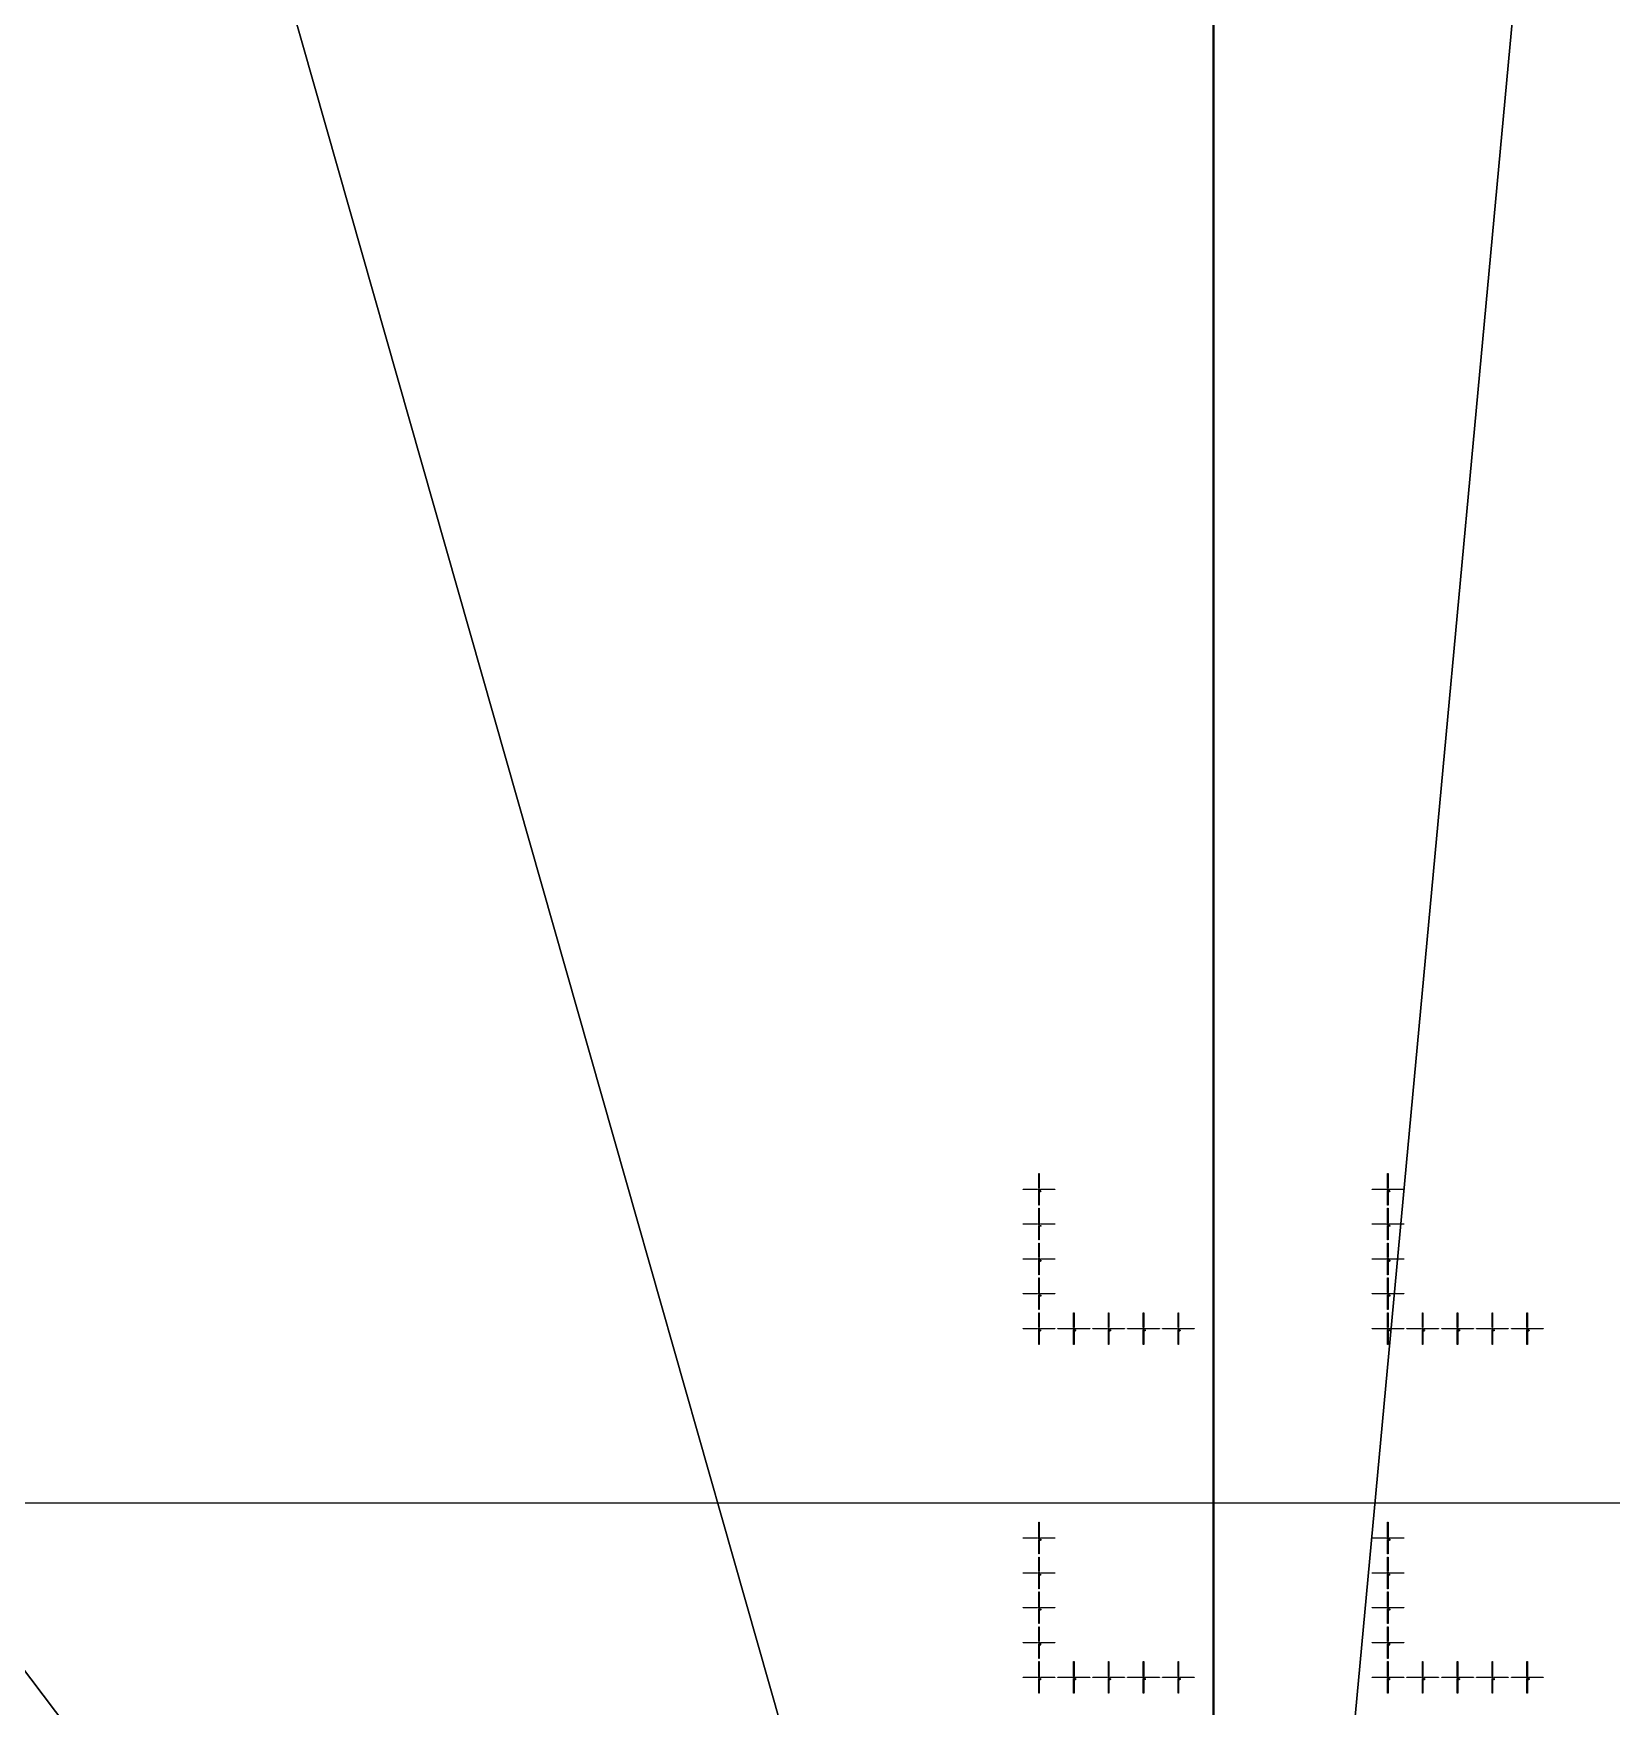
# Model space of a CAD drawing. Extents: x -25400 to 25400, y -24113 to 25400.
# Drawn here: x -6775 to 2286, y 8834 to 18440 of the extents above; entities that cross this region are included whole.
import ezdxf

# ---------------------------------------------------------------- set-up
doc = ezdxf.new("R2010")
doc.units = 0
for name, color, linetype in [('L0D0', 1, 'CONTINUOUS'), ('L1D0', 2, 'CONTINUOUS'), ('L3D0', 3, 'CONTINUOUS')]:
    doc.layers.add(name, color=color, linetype=linetype)

msp = doc.modelspace()

# ---------------------------------------------------------------- linework, layer by layer
at = {"layer": 'L0D0'}
for points in [[(0, 25400), (0, 0)], [(0, 0), (0, 25400)], [(2112.945, 22802.313), (0, 0), (-6266.882, 22025.807)], [(0, 0), (2112.945, 22802.313), (2156.161, 22798.267), (2199.368, 22794.139), (2242.568, 22789.93), (2285.759, 22785.638), (2328.943, 22781.265)], [(-6807.64, 21864.721), (-6766.186, 21877.585), (-6724.707, 21890.37), (-6683.205, 21903.077), (-6641.678, 21915.705), (-6600.127, 21928.254), (-6558.553, 21940.724), (-6516.956, 21953.116), (-6475.334, 21965.428), (-6433.69, 21977.662), (-6392.022, 21989.817), (-6350.332, 22001.893), (-6308.618, 22013.89), (-6266.882, 22025.807), (0, 0), (-13800.333, 18274.595)], [(-13800.333, 18274.595), (0, 0), (-19469.972, 12055.297)]]:
    msp.add_lwpolyline(points, dxfattribs=at)
at = {"layer": 'L1D0'}
for points in [[(-1002.75, 11812.5), (-1002.75, 11895.5), (-1000.25, 11895.5), (-1000.25, 11812.5)], [(1000.25, 11812.5), (1000.25, 11895.5), (1002.75, 11895.5), (1002.75, 11812.5)], [(-1092.5, 11803.25), (-1092.5, 11805.75), (-1009.5, 11805.75), (-1009.5, 11803.25)], [(-1001.7, 11799.5), (-1001.7, 11804.3), (-1006.5, 11804.3), (-1006.5, 11804.7), (-1001.7, 11804.7), (-1001.7, 11809.5), (-1001.3, 11809.5), (-1001.3, 11804.7), (-996.5, 11804.7), (-996.5, 11804.3), (-1001.3, 11804.3), (-1001.3, 11799.5)], [(-1002.75, 11713.5), (-1002.75, 11796.5), (-1000.25, 11796.5), (-1000.25, 11713.5)], [(-995.5, 11793.944), (-995.5, 11797.5), (-991.056, 11797.5), (-991.056, 11796.611), (-994.611, 11796.611), (-994.611, 11794.833), (-991.944, 11794.833), (-991.944, 11793.944)], [(-995.5, 11791.278), (-995.5, 11792.167), (-991.944, 11792.167), (-991.944, 11791.278)], [(-993.5, 11803.25), (-993.5, 11805.75), (-910.5, 11805.75), (-910.5, 11803.25)], [(-991.944, 11792.167), (-991.944, 11793.944), (-991.056, 11793.944), (-991.056, 11792.167)], [(910.5, 11803.25), (910.5, 11805.75), (993.5, 11805.75), (993.5, 11803.25)], [(1001.3, 11799.5), (1001.3, 11804.3), (996.5, 11804.3), (996.5, 11804.7), (1001.3, 11804.7), (1001.3, 11809.5), (1001.7, 11809.5), (1001.7, 11804.7), (1006.5, 11804.7), (1006.5, 11804.3), (1001.7, 11804.3), (1001.7, 11799.5)], [(1000.25, 11713.5), (1000.25, 11796.5), (1002.75, 11796.5), (1002.75, 11713.5)], [(1007.5, 11793.944), (1007.5, 11797.5), (1011.944, 11797.5), (1011.944, 11796.611), (1008.389, 11796.611), (1008.389, 11794.833), (1011.056, 11794.833), (1011.056, 11793.944)], [(1007.5, 11791.278), (1007.5, 11792.167), (1011.056, 11792.167), (1011.056, 11791.278)], [(1009.5, 11803.25), (1009.5, 11805.75), (1092.5, 11805.75), (1092.5, 11803.25)], [(1011.056, 11792.167), (1011.056, 11793.944), (1011.944, 11793.944), (1011.944, 11792.167)], [(-1002.75, 11612.5), (-1002.75, 11695.5), (-1000.25, 11695.5), (-1000.25, 11612.5)], [(1000.25, 11612.5), (1000.25, 11695.5), (1002.75, 11695.5), (1002.75, 11612.5)], [(-1092.5, 11603.25), (-1092.5, 11605.75), (-1009.5, 11605.75), (-1009.5, 11603.25)], [(-1001.7, 11599.5), (-1001.7, 11604.3), (-1006.5, 11604.3), (-1006.5, 11604.7), (-1001.7, 11604.7), (-1001.7, 11609.5), (-1001.3, 11609.5), (-1001.3, 11604.7), (-996.5, 11604.7), (-996.5, 11604.3), (-1001.3, 11604.3), (-1001.3, 11599.5)], [(-1002.75, 11513.5), (-1002.75, 11596.5), (-1000.25, 11596.5), (-1000.25, 11513.5)], [(-992.833, 11591.278), (-992.833, 11593.056), (-995.5, 11593.056), (-995.5, 11594.833), (-994.611, 11594.833), (-994.611, 11593.944), (-992.833, 11593.944), (-992.833, 11596.611), (-993.722, 11596.611), (-993.722, 11597.5), (-991.944, 11597.5), (-991.944, 11593.944), (-991.056, 11593.944), (-991.056, 11593.056), (-991.944, 11593.056), (-991.944, 11591.278)], [(-994.611, 11594.833), (-994.611, 11596.611), (-993.722, 11596.611), (-993.722, 11594.833)], [(-993.5, 11603.25), (-993.5, 11605.75), (-910.5, 11605.75), (-910.5, 11603.25)], [(910.5, 11603.25), (910.5, 11605.75), (993.5, 11605.75), (993.5, 11603.25)], [(1001.3, 11599.5), (1001.3, 11604.3), (996.5, 11604.3), (996.5, 11604.7), (1001.3, 11604.7), (1001.3, 11609.5), (1001.7, 11609.5), (1001.7, 11604.7), (1006.5, 11604.7), (1006.5, 11604.3), (1001.7, 11604.3), (1001.7, 11599.5)], [(1000.25, 11513.5), (1000.25, 11596.5), (1002.75, 11596.5), (1002.75, 11513.5)], [(1010.167, 11591.278), (1010.167, 11593.056), (1007.5, 11593.056), (1007.5, 11594.833), (1008.389, 11594.833), (1008.389, 11593.944), (1010.167, 11593.944), (1010.167, 11596.611), (1009.278, 11596.611), (1009.278, 11597.5), (1011.056, 11597.5), (1011.056, 11593.944), (1011.944, 11593.944), (1011.944, 11593.056), (1011.056, 11593.056), (1011.056, 11591.278)], [(1008.389, 11594.833), (1008.389, 11596.611), (1009.278, 11596.611), (1009.278, 11594.833)], [(1009.5, 11603.25), (1009.5, 11605.75), (1092.5, 11605.75), (1092.5, 11603.25)], [(-1002.75, 11412.5), (-1002.75, 11495.5), (-1000.25, 11495.5), (-1000.25, 11412.5)], [(1000.25, 11412.5), (1000.25, 11495.5), (1002.75, 11495.5), (1002.75, 11412.5)], [(-1092.5, 11403.25), (-1092.5, 11405.75), (-1009.5, 11405.75), (-1009.5, 11403.25)], [(-1001.7, 11399.5), (-1001.7, 11404.3), (-1006.5, 11404.3), (-1006.5, 11404.7), (-1001.7, 11404.7), (-1001.7, 11409.5), (-1001.3, 11409.5), (-1001.3, 11404.7), (-996.5, 11404.7), (-996.5, 11404.3), (-1001.3, 11404.3), (-1001.3, 11399.5)], [(-1002.75, 11313.5), (-1002.75, 11396.5), (-1000.25, 11396.5), (-1000.25, 11313.5)], [(-995.5, 11396.611), (-995.5, 11397.5), (-991.944, 11397.5), (-991.944, 11396.611)], [(-995.5, 11391.278), (-995.5, 11392.167), (-991.944, 11392.167), (-991.944, 11391.278)], [(-994.611, 11393.944), (-994.611, 11394.833), (-991.944, 11394.833), (-991.944, 11393.944)], [(-993.5, 11403.25), (-993.5, 11405.75), (-910.5, 11405.75), (-910.5, 11403.25)], [(-991.944, 11394.833), (-991.944, 11396.611), (-991.056, 11396.611), (-991.056, 11394.833)], [(-991.944, 11392.167), (-991.944, 11393.944), (-991.056, 11393.944), (-991.056, 11392.167)], [(910.5, 11403.25), (910.5, 11405.75), (993.5, 11405.75), (993.5, 11403.25)], [(1001.3, 11399.5), (1001.3, 11404.3), (996.5, 11404.3), (996.5, 11404.7), (1001.3, 11404.7), (1001.3, 11409.5), (1001.7, 11409.5), (1001.7, 11404.7), (1006.5, 11404.7), (1006.5, 11404.3), (1001.7, 11404.3), (1001.7, 11399.5)], [(1000.25, 11313.5), (1000.25, 11396.5), (1002.75, 11396.5), (1002.75, 11313.5)], [(1007.5, 11396.611), (1007.5, 11397.5), (1011.056, 11397.5), (1011.056, 11396.611)], [(1007.5, 11391.278), (1007.5, 11392.167), (1011.056, 11392.167), (1011.056, 11391.278)], [(1008.389, 11393.944), (1008.389, 11394.833), (1011.056, 11394.833), (1011.056, 11393.944)], [(1009.5, 11403.25), (1009.5, 11405.75), (1092.5, 11405.75), (1092.5, 11403.25)], [(1011.056, 11394.833), (1011.056, 11396.611), (1011.944, 11396.611), (1011.944, 11394.833)], [(1011.056, 11392.167), (1011.056, 11393.944), (1011.944, 11393.944), (1011.944, 11392.167)], [(-1002.75, 11212.5), (-1002.75, 11295.5), (-1000.25, 11295.5), (-1000.25, 11212.5)], [(1000.25, 11212.5), (1000.25, 11295.5), (1002.75, 11295.5), (1002.75, 11212.5)], [(-1092.5, 11203.25), (-1092.5, 11205.75), (-1009.5, 11205.75), (-1009.5, 11203.25)], [(-1001.7, 11199.5), (-1001.7, 11204.3), (-1006.5, 11204.3), (-1006.5, 11204.7), (-1001.7, 11204.7), (-1001.7, 11209.5), (-1001.3, 11209.5), (-1001.3, 11204.7), (-996.5, 11204.7), (-996.5, 11204.3), (-1001.3, 11204.3), (-1001.3, 11199.5)], [(-1002.75, 11113.5), (-1002.75, 11196.5), (-1000.25, 11196.5), (-1000.25, 11113.5)], [(-995.5, 11195.722), (-995.5, 11196.611), (-994.611, 11196.611), (-994.611, 11195.722)], [(-995.5, 11191.278), (-995.5, 11193.056), (-994.611, 11193.056), (-994.611, 11192.167), (-991.056, 11192.167), (-991.056, 11191.278)], [(-994.611, 11196.611), (-994.611, 11197.5), (-991.944, 11197.5), (-991.944, 11196.611)], [(-994.611, 11193.056), (-994.611, 11193.944), (-992.833, 11193.944), (-992.833, 11193.056)], [(-993.5, 11203.25), (-993.5, 11205.75), (-910.5, 11205.75), (-910.5, 11203.25)], [(-992.833, 11193.944), (-992.833, 11194.833), (-991.944, 11194.833), (-991.944, 11193.944)], [(-991.944, 11194.833), (-991.944, 11196.611), (-991.056, 11196.611), (-991.056, 11194.833)], [(910.5, 11203.25), (910.5, 11205.75), (993.5, 11205.75), (993.5, 11203.25)], [(1001.3, 11199.5), (1001.3, 11204.3), (996.5, 11204.3), (996.5, 11204.7), (1001.3, 11204.7), (1001.3, 11209.5), (1001.7, 11209.5), (1001.7, 11204.7), (1006.5, 11204.7), (1006.5, 11204.3), (1001.7, 11204.3), (1001.7, 11199.5)], [(1000.25, 11113.5), (1000.25, 11196.5), (1002.75, 11196.5), (1002.75, 11113.5)], [(1007.5, 11195.722), (1007.5, 11196.611), (1008.389, 11196.611), (1008.389, 11195.722)], [(1007.5, 11191.278), (1007.5, 11193.056), (1008.389, 11193.056), (1008.389, 11192.167), (1011.944, 11192.167), (1011.944, 11191.278)], [(1008.389, 11196.611), (1008.389, 11197.5), (1011.056, 11197.5), (1011.056, 11196.611)], [(1008.389, 11193.056), (1008.389, 11193.944), (1010.167, 11193.944), (1010.167, 11193.056)], [(1009.5, 11203.25), (1009.5, 11205.75), (1092.5, 11205.75), (1092.5, 11203.25)], [(1010.167, 11193.944), (1010.167, 11194.833), (1011.056, 11194.833), (1011.056, 11193.944)], [(1011.056, 11194.833), (1011.056, 11196.611), (1011.944, 11196.611), (1011.944, 11194.833)], [(-1002.75, 11012.5), (-1002.75, 11095.5), (-1000.25, 11095.5), (-1000.25, 11012.5)], [(-802.75, 11012.5), (-802.75, 11095.5), (-800.25, 11095.5), (-800.25, 11012.5)], [(-602.75, 11012.5), (-602.75, 11095.5), (-600.25, 11095.5), (-600.25, 11012.5)], [(-402.75, 11012.5), (-402.75, 11095.5), (-400.25, 11095.5), (-400.25, 11012.5)], [(-202.75, 11012.5), (-202.75, 11095.5), (-200.25, 11095.5), (-200.25, 11012.5)], [(1000.25, 11012.5), (1000.25, 11095.5), (1002.75, 11095.5), (1002.75, 11012.5)], [(1200.25, 11012.5), (1200.25, 11095.5), (1202.75, 11095.5), (1202.75, 11012.5)], [(1400.25, 11012.5), (1400.25, 11095.5), (1402.75, 11095.5), (1402.75, 11012.5)], [(1600.25, 11012.5), (1600.25, 11095.5), (1602.75, 11095.5), (1602.75, 11012.5)], [(1800.25, 11012.5), (1800.25, 11095.5), (1802.75, 11095.5), (1802.75, 11012.5)], [(-1092.5, 11003.25), (-1092.5, 11005.75), (-1009.5, 11005.75), (-1009.5, 11003.25)], [(-1001.7, 10999.5), (-1001.7, 11004.3), (-1006.5, 11004.3), (-1006.5, 11004.7), (-1001.7, 11004.7), (-1001.7, 11009.5), (-1001.3, 11009.5), (-1001.3, 11004.7), (-996.5, 11004.7), (-996.5, 11004.3), (-1001.3, 11004.3), (-1001.3, 10999.5)], [(-1002.75, 10913.5), (-1002.75, 10996.5), (-1000.25, 10996.5), (-1000.25, 10913.5)], [(-994.611, 10991.278), (-994.611, 10992.167), (-993.722, 10992.167), (-993.722, 10995.722), (-994.611, 10995.722), (-994.611, 10996.611), (-993.722, 10996.611), (-993.722, 10997.5), (-992.833, 10997.5), (-992.833, 10992.167), (-991.944, 10992.167), (-991.944, 10991.278)], [(-993.5, 11003.25), (-993.5, 11005.75), (-910.5, 11005.75), (-910.5, 11003.25)], [(-892.5, 11003.25), (-892.5, 11005.75), (-809.5, 11005.75), (-809.5, 11003.25)], [(-801.7, 10999.5), (-801.7, 11004.3), (-806.5, 11004.3), (-806.5, 11004.7), (-801.7, 11004.7), (-801.7, 11009.5), (-801.3, 11009.5), (-801.3, 11004.7), (-796.5, 11004.7), (-796.5, 11004.3), (-801.3, 11004.3), (-801.3, 10999.5)], [(-802.75, 10913.5), (-802.75, 10996.5), (-800.25, 10996.5), (-800.25, 10913.5)], [(-795.5, 10995.722), (-795.5, 10996.611), (-794.611, 10996.611), (-794.611, 10995.722)], [(-795.5, 10991.278), (-795.5, 10993.056), (-794.611, 10993.056), (-794.611, 10992.167), (-791.056, 10992.167), (-791.056, 10991.278)], [(-794.611, 10996.611), (-794.611, 10997.5), (-791.944, 10997.5), (-791.944, 10996.611)], [(-794.611, 10993.056), (-794.611, 10993.944), (-792.833, 10993.944), (-792.833, 10993.056)], [(-793.5, 11003.25), (-793.5, 11005.75), (-710.5, 11005.75), (-710.5, 11003.25)], [(-792.833, 10993.944), (-792.833, 10994.833), (-791.944, 10994.833), (-791.944, 10993.944)], [(-791.944, 10994.833), (-791.944, 10996.611), (-791.056, 10996.611), (-791.056, 10994.833)], [(-692.5, 11003.25), (-692.5, 11005.75), (-609.5, 11005.75), (-609.5, 11003.25)], [(-601.7, 10999.5), (-601.7, 11004.3), (-606.5, 11004.3), (-606.5, 11004.7), (-601.7, 11004.7), (-601.7, 11009.5), (-601.3, 11009.5), (-601.3, 11004.7), (-596.5, 11004.7), (-596.5, 11004.3), (-601.3, 11004.3), (-601.3, 10999.5)], [(-602.75, 10913.5), (-602.75, 10996.5), (-600.25, 10996.5), (-600.25, 10913.5)], [(-595.5, 10996.611), (-595.5, 10997.5), (-591.944, 10997.5), (-591.944, 10996.611)], [(-595.5, 10991.278), (-595.5, 10992.167), (-591.944, 10992.167), (-591.944, 10991.278)], [(-594.611, 10993.944), (-594.611, 10994.833), (-591.944, 10994.833), (-591.944, 10993.944)], [(-593.5, 11003.25), (-593.5, 11005.75), (-510.5, 11005.75), (-510.5, 11003.25)], [(-591.944, 10994.833), (-591.944, 10996.611), (-591.056, 10996.611), (-591.056, 10994.833)], [(-591.944, 10992.167), (-591.944, 10993.944), (-591.056, 10993.944), (-591.056, 10992.167)], [(-492.5, 11003.25), (-492.5, 11005.75), (-409.5, 11005.75), (-409.5, 11003.25)], [(-401.7, 10999.5), (-401.7, 11004.3), (-406.5, 11004.3), (-406.5, 11004.7), (-401.7, 11004.7), (-401.7, 11009.5), (-401.3, 11009.5), (-401.3, 11004.7), (-396.5, 11004.7), (-396.5, 11004.3), (-401.3, 11004.3), (-401.3, 10999.5)], [(-402.75, 10913.5), (-402.75, 10996.5), (-400.25, 10996.5), (-400.25, 10913.5)], [(-392.833, 10991.278), (-392.833, 10993.056), (-395.5, 10993.056), (-395.5, 10994.833), (-394.611, 10994.833), (-394.611, 10993.944), (-392.833, 10993.944), (-392.833, 10996.611), (-393.722, 10996.611), (-393.722, 10997.5), (-391.944, 10997.5), (-391.944, 10993.944), (-391.056, 10993.944), (-391.056, 10993.056), (-391.944, 10993.056), (-391.944, 10991.278)], [(-394.611, 10994.833), (-394.611, 10996.611), (-393.722, 10996.611), (-393.722, 10994.833)], [(-393.5, 11003.25), (-393.5, 11005.75), (-310.5, 11005.75), (-310.5, 11003.25)], [(-292.5, 11003.25), (-292.5, 11005.75), (-209.5, 11005.75), (-209.5, 11003.25)], [(-201.7, 10999.5), (-201.7, 11004.3), (-206.5, 11004.3), (-206.5, 11004.7), (-201.7, 11004.7), (-201.7, 11009.5), (-201.3, 11009.5), (-201.3, 11004.7), (-196.5, 11004.7), (-196.5, 11004.3), (-201.3, 11004.3), (-201.3, 10999.5)], [(-202.75, 10913.5), (-202.75, 10996.5), (-200.25, 10996.5), (-200.25, 10913.5)], [(-195.5, 10993.944), (-195.5, 10997.5), (-191.056, 10997.5), (-191.056, 10996.611), (-194.611, 10996.611), (-194.611, 10994.833), (-191.944, 10994.833), (-191.944, 10993.944)], [(-195.5, 10991.278), (-195.5, 10992.167), (-191.944, 10992.167), (-191.944, 10991.278)], [(-193.5, 11003.25), (-193.5, 11005.75), (-110.5, 11005.75), (-110.5, 11003.25)], [(-191.944, 10992.167), (-191.944, 10993.944), (-191.056, 10993.944), (-191.056, 10992.167)], [(910.5, 11003.25), (910.5, 11005.75), (993.5, 11005.75), (993.5, 11003.25)], [(1001.3, 10999.5), (1001.3, 11004.3), (996.5, 11004.3), (996.5, 11004.7), (1001.3, 11004.7), (1001.3, 11009.5), (1001.7, 11009.5), (1001.7, 11004.7), (1006.5, 11004.7), (1006.5, 11004.3), (1001.7, 11004.3), (1001.7, 10999.5)], [(1000.25, 10913.5), (1000.25, 10996.5), (1002.75, 10996.5), (1002.75, 10913.5)], [(1008.389, 10991.278), (1008.389, 10992.167), (1009.278, 10992.167), (1009.278, 10995.722), (1008.389, 10995.722), (1008.389, 10996.611), (1009.278, 10996.611), (1009.278, 10997.5), (1010.167, 10997.5), (1010.167, 10992.167), (1011.056, 10992.167), (1011.056, 10991.278)], [(1009.5, 11003.25), (1009.5, 11005.75), (1092.5, 11005.75), (1092.5, 11003.25)], [(1110.5, 11003.25), (1110.5, 11005.75), (1193.5, 11005.75), (1193.5, 11003.25)], [(1201.3, 10999.5), (1201.3, 11004.3), (1196.5, 11004.3), (1196.5, 11004.7), (1201.3, 11004.7), (1201.3, 11009.5), (1201.7, 11009.5), (1201.7, 11004.7), (1206.5, 11004.7), (1206.5, 11004.3), (1201.7, 11004.3), (1201.7, 10999.5)], [(1200.25, 10913.5), (1200.25, 10996.5), (1202.75, 10996.5), (1202.75, 10913.5)], [(1207.5, 10995.722), (1207.5, 10996.611), (1208.389, 10996.611), (1208.389, 10995.722)], [(1207.5, 10991.278), (1207.5, 10993.056), (1208.389, 10993.056), (1208.389, 10992.167), (1211.944, 10992.167), (1211.944, 10991.278)], [(1208.389, 10996.611), (1208.389, 10997.5), (1211.056, 10997.5), (1211.056, 10996.611)], [(1208.389, 10993.056), (1208.389, 10993.944), (1210.167, 10993.944), (1210.167, 10993.056)], [(1209.5, 11003.25), (1209.5, 11005.75), (1292.5, 11005.75), (1292.5, 11003.25)], [(1210.167, 10993.944), (1210.167, 10994.833), (1211.056, 10994.833), (1211.056, 10993.944)], [(1211.056, 10994.833), (1211.056, 10996.611), (1211.944, 10996.611), (1211.944, 10994.833)], [(1310.5, 11003.25), (1310.5, 11005.75), (1393.5, 11005.75), (1393.5, 11003.25)], [(1401.3, 10999.5), (1401.3, 11004.3), (1396.5, 11004.3), (1396.5, 11004.7), (1401.3, 11004.7), (1401.3, 11009.5), (1401.7, 11009.5), (1401.7, 11004.7), (1406.5, 11004.7), (1406.5, 11004.3), (1401.7, 11004.3), (1401.7, 10999.5)], [(1400.25, 10913.5), (1400.25, 10996.5), (1402.75, 10996.5), (1402.75, 10913.5)], [(1407.5, 10996.611), (1407.5, 10997.5), (1411.056, 10997.5), (1411.056, 10996.611)], [(1407.5, 10991.278), (1407.5, 10992.167), (1411.056, 10992.167), (1411.056, 10991.278)], [(1408.389, 10993.944), (1408.389, 10994.833), (1411.056, 10994.833), (1411.056, 10993.944)], [(1409.5, 11003.25), (1409.5, 11005.75), (1492.5, 11005.75), (1492.5, 11003.25)], [(1411.056, 10994.833), (1411.056, 10996.611), (1411.944, 10996.611), (1411.944, 10994.833)], [(1411.056, 10992.167), (1411.056, 10993.944), (1411.944, 10993.944), (1411.944, 10992.167)], [(1510.5, 11003.25), (1510.5, 11005.75), (1593.5, 11005.75), (1593.5, 11003.25)], [(1601.3, 10999.5), (1601.3, 11004.3), (1596.5, 11004.3), (1596.5, 11004.7), (1601.3, 11004.7), (1601.3, 11009.5), (1601.7, 11009.5), (1601.7, 11004.7), (1606.5, 11004.7), (1606.5, 11004.3), (1601.7, 11004.3), (1601.7, 10999.5)], [(1600.25, 10913.5), (1600.25, 10996.5), (1602.75, 10996.5), (1602.75, 10913.5)], [(1610.167, 10991.278), (1610.167, 10993.056), (1607.5, 10993.056), (1607.5, 10994.833), (1608.389, 10994.833), (1608.389, 10993.944), (1610.167, 10993.944), (1610.167, 10996.611), (1609.278, 10996.611), (1609.278, 10997.5), (1611.056, 10997.5), (1611.056, 10993.944), (1611.944, 10993.944), (1611.944, 10993.056), (1611.056, 10993.056), (1611.056, 10991.278)], [(1608.389, 10994.833), (1608.389, 10996.611), (1609.278, 10996.611), (1609.278, 10994.833)], [(1609.5, 11003.25), (1609.5, 11005.75), (1692.5, 11005.75), (1692.5, 11003.25)], [(1710.5, 11003.25), (1710.5, 11005.75), (1793.5, 11005.75), (1793.5, 11003.25)], [(1801.3, 10999.5), (1801.3, 11004.3), (1796.5, 11004.3), (1796.5, 11004.7), (1801.3, 11004.7), (1801.3, 11009.5), (1801.7, 11009.5), (1801.7, 11004.7), (1806.5, 11004.7), (1806.5, 11004.3), (1801.7, 11004.3), (1801.7, 10999.5)], [(1800.25, 10913.5), (1800.25, 10996.5), (1802.75, 10996.5), (1802.75, 10913.5)], [(1807.5, 10993.944), (1807.5, 10997.5), (1811.944, 10997.5), (1811.944, 10996.611), (1808.389, 10996.611), (1808.389, 10994.833), (1811.056, 10994.833), (1811.056, 10993.944)], [(1807.5, 10991.278), (1807.5, 10992.167), (1811.056, 10992.167), (1811.056, 10991.278)], [(1809.5, 11003.25), (1809.5, 11005.75), (1892.5, 11005.75), (1892.5, 11003.25)], [(1811.056, 10992.167), (1811.056, 10993.944), (1811.944, 10993.944), (1811.944, 10992.167)], [(-1092.5, 9800.25), (-1092.5, 9802.75), (-1009.5, 9802.75), (-1009.5, 9800.25)], [(-1001.7, 9796.5), (-1001.7, 9801.3), (-1006.5, 9801.3), (-1006.5, 9801.7), (-1001.7, 9801.7), (-1001.7, 9806.5), (-1001.3, 9806.5), (-1001.3, 9801.7), (-996.5, 9801.7), (-996.5, 9801.3), (-1001.3, 9801.3), (-1001.3, 9796.5)], [(-1002.75, 9809.5), (-1002.75, 9892.5), (-1000.25, 9892.5), (-1000.25, 9809.5)], [(-993.5, 9800.25), (-993.5, 9802.75), (-910.5, 9802.75), (-910.5, 9800.25)], [(910.5, 9800.25), (910.5, 9802.75), (993.5, 9802.75), (993.5, 9800.25)], [(1001.3, 9796.5), (1001.3, 9801.3), (996.5, 9801.3), (996.5, 9801.7), (1001.3, 9801.7), (1001.3, 9806.5), (1001.7, 9806.5), (1001.7, 9801.7), (1006.5, 9801.7), (1006.5, 9801.3), (1001.7, 9801.3), (1001.7, 9796.5)], [(1000.25, 9809.5), (1000.25, 9892.5), (1002.75, 9892.5), (1002.75, 9809.5)], [(1009.5, 9800.25), (1009.5, 9802.75), (1092.5, 9802.75), (1092.5, 9800.25)], [(-1002.75, 9710.5), (-1002.75, 9793.5), (-1000.25, 9793.5), (-1000.25, 9710.5)], [(-995.5, 9790.944), (-995.5, 9794.5), (-991.056, 9794.5), (-991.056, 9793.611), (-994.611, 9793.611), (-994.611, 9791.833), (-991.944, 9791.833), (-991.944, 9790.944)], [(-995.5, 9788.278), (-995.5, 9789.167), (-991.944, 9789.167), (-991.944, 9788.278)], [(-991.944, 9789.167), (-991.944, 9790.944), (-991.056, 9790.944), (-991.056, 9789.167)], [(1000.25, 9710.5), (1000.25, 9793.5), (1002.75, 9793.5), (1002.75, 9710.5)], [(1007.5, 9790.944), (1007.5, 9794.5), (1011.944, 9794.5), (1011.944, 9793.611), (1008.389, 9793.611), (1008.389, 9791.833), (1011.056, 9791.833), (1011.056, 9790.944)], [(1007.5, 9788.278), (1007.5, 9789.167), (1011.056, 9789.167), (1011.056, 9788.278)], [(1011.056, 9789.167), (1011.056, 9790.944), (1011.944, 9790.944), (1011.944, 9789.167)], [(-1001.7, 9596.5), (-1001.7, 9601.3), (-1006.5, 9601.3), (-1006.5, 9601.7), (-1001.7, 9601.7), (-1001.7, 9606.5), (-1001.3, 9606.5), (-1001.3, 9601.7), (-996.5, 9601.7), (-996.5, 9601.3), (-1001.3, 9601.3), (-1001.3, 9596.5)], [(-1002.75, 9609.5), (-1002.75, 9692.5), (-1000.25, 9692.5), (-1000.25, 9609.5)], [(1001.3, 9596.5), (1001.3, 9601.3), (996.5, 9601.3), (996.5, 9601.7), (1001.3, 9601.7), (1001.3, 9606.5), (1001.7, 9606.5), (1001.7, 9601.7), (1006.5, 9601.7), (1006.5, 9601.3), (1001.7, 9601.3), (1001.7, 9596.5)], [(1000.25, 9609.5), (1000.25, 9692.5), (1002.75, 9692.5), (1002.75, 9609.5)], [(-1092.5, 9600.25), (-1092.5, 9602.75), (-1009.5, 9602.75), (-1009.5, 9600.25)], [(-1002.75, 9510.5), (-1002.75, 9593.5), (-1000.25, 9593.5), (-1000.25, 9510.5)], [(-992.833, 9588.278), (-992.833, 9590.056), (-995.5, 9590.056), (-995.5, 9591.833), (-994.611, 9591.833), (-994.611, 9590.944), (-992.833, 9590.944), (-992.833, 9593.611), (-993.722, 9593.611), (-993.722, 9594.5), (-991.944, 9594.5), (-991.944, 9590.944), (-991.056, 9590.944), (-991.056, 9590.056), (-991.944, 9590.056), (-991.944, 9588.278)], [(-994.611, 9591.833), (-994.611, 9593.611), (-993.722, 9593.611), (-993.722, 9591.833)], [(-993.5, 9600.25), (-993.5, 9602.75), (-910.5, 9602.75), (-910.5, 9600.25)], [(910.5, 9600.25), (910.5, 9602.75), (993.5, 9602.75), (993.5, 9600.25)], [(1000.25, 9510.5), (1000.25, 9593.5), (1002.75, 9593.5), (1002.75, 9510.5)], [(1010.167, 9588.278), (1010.167, 9590.056), (1007.5, 9590.056), (1007.5, 9591.833), (1008.389, 9591.833), (1008.389, 9590.944), (1010.167, 9590.944), (1010.167, 9593.611), (1009.278, 9593.611), (1009.278, 9594.5), (1011.056, 9594.5), (1011.056, 9590.944), (1011.944, 9590.944), (1011.944, 9590.056), (1011.056, 9590.056), (1011.056, 9588.278)], [(1008.389, 9591.833), (1008.389, 9593.611), (1009.278, 9593.611), (1009.278, 9591.833)], [(1009.5, 9600.25), (1009.5, 9602.75), (1092.5, 9602.75), (1092.5, 9600.25)], [(-1002.75, 9409.5), (-1002.75, 9492.5), (-1000.25, 9492.5), (-1000.25, 9409.5)], [(1000.25, 9409.5), (1000.25, 9492.5), (1002.75, 9492.5), (1002.75, 9409.5)], [(-1092.5, 9400.25), (-1092.5, 9402.75), (-1009.5, 9402.75), (-1009.5, 9400.25)], [(-1001.7, 9396.5), (-1001.7, 9401.3), (-1006.5, 9401.3), (-1006.5, 9401.7), (-1001.7, 9401.7), (-1001.7, 9406.5), (-1001.3, 9406.5), (-1001.3, 9401.7), (-996.5, 9401.7), (-996.5, 9401.3), (-1001.3, 9401.3), (-1001.3, 9396.5)], [(-1002.75, 9310.5), (-1002.75, 9393.5), (-1000.25, 9393.5), (-1000.25, 9310.5)], [(-995.5, 9393.611), (-995.5, 9394.5), (-991.944, 9394.5), (-991.944, 9393.611)], [(-995.5, 9388.278), (-995.5, 9389.167), (-991.944, 9389.167), (-991.944, 9388.278)], [(-994.611, 9390.944), (-994.611, 9391.833), (-991.944, 9391.833), (-991.944, 9390.944)], [(-993.5, 9400.25), (-993.5, 9402.75), (-910.5, 9402.75), (-910.5, 9400.25)], [(-991.944, 9391.833), (-991.944, 9393.611), (-991.056, 9393.611), (-991.056, 9391.833)], [(-991.944, 9389.167), (-991.944, 9390.944), (-991.056, 9390.944), (-991.056, 9389.167)], [(910.5, 9400.25), (910.5, 9402.75), (993.5, 9402.75), (993.5, 9400.25)], [(1001.3, 9396.5), (1001.3, 9401.3), (996.5, 9401.3), (996.5, 9401.7), (1001.3, 9401.7), (1001.3, 9406.5), (1001.7, 9406.5), (1001.7, 9401.7), (1006.5, 9401.7), (1006.5, 9401.3), (1001.7, 9401.3), (1001.7, 9396.5)], [(1000.25, 9310.5), (1000.25, 9393.5), (1002.75, 9393.5), (1002.75, 9310.5)], [(1007.5, 9393.611), (1007.5, 9394.5), (1011.056, 9394.5), (1011.056, 9393.611)], [(1007.5, 9388.278), (1007.5, 9389.167), (1011.056, 9389.167), (1011.056, 9388.278)], [(1008.389, 9390.944), (1008.389, 9391.833), (1011.056, 9391.833), (1011.056, 9390.944)], [(1009.5, 9400.25), (1009.5, 9402.75), (1092.5, 9402.75), (1092.5, 9400.25)], [(1011.056, 9391.833), (1011.056, 9393.611), (1011.944, 9393.611), (1011.944, 9391.833)], [(1011.056, 9389.167), (1011.056, 9390.944), (1011.944, 9390.944), (1011.944, 9389.167)], [(-1002.75, 9209.5), (-1002.75, 9292.5), (-1000.25, 9292.5), (-1000.25, 9209.5)], [(1000.25, 9209.5), (1000.25, 9292.5), (1002.75, 9292.5), (1002.75, 9209.5)], [(-1092.5, 9200.25), (-1092.5, 9202.75), (-1009.5, 9202.75), (-1009.5, 9200.25)], [(-1001.7, 9196.5), (-1001.7, 9201.3), (-1006.5, 9201.3), (-1006.5, 9201.7), (-1001.7, 9201.7), (-1001.7, 9206.5), (-1001.3, 9206.5), (-1001.3, 9201.7), (-996.5, 9201.7), (-996.5, 9201.3), (-1001.3, 9201.3), (-1001.3, 9196.5)], [(-1002.75, 9110.5), (-1002.75, 9193.5), (-1000.25, 9193.5), (-1000.25, 9110.5)], [(-995.5, 9192.722), (-995.5, 9193.611), (-994.611, 9193.611), (-994.611, 9192.722)], [(-995.5, 9188.278), (-995.5, 9190.056), (-994.611, 9190.056), (-994.611, 9189.167), (-991.056, 9189.167), (-991.056, 9188.278)], [(-994.611, 9193.611), (-994.611, 9194.5), (-991.944, 9194.5), (-991.944, 9193.611)], [(-994.611, 9190.056), (-994.611, 9190.944), (-992.833, 9190.944), (-992.833, 9190.056)], [(-993.5, 9200.25), (-993.5, 9202.75), (-910.5, 9202.75), (-910.5, 9200.25)], [(-992.833, 9190.944), (-992.833, 9191.833), (-991.944, 9191.833), (-991.944, 9190.944)], [(-991.944, 9191.833), (-991.944, 9193.611), (-991.056, 9193.611), (-991.056, 9191.833)], [(910.5, 9200.25), (910.5, 9202.75), (993.5, 9202.75), (993.5, 9200.25)], [(1001.3, 9196.5), (1001.3, 9201.3), (996.5, 9201.3), (996.5, 9201.7), (1001.3, 9201.7), (1001.3, 9206.5), (1001.7, 9206.5), (1001.7, 9201.7), (1006.5, 9201.7), (1006.5, 9201.3), (1001.7, 9201.3), (1001.7, 9196.5)], [(1000.25, 9110.5), (1000.25, 9193.5), (1002.75, 9193.5), (1002.75, 9110.5)], [(1007.5, 9192.722), (1007.5, 9193.611), (1008.389, 9193.611), (1008.389, 9192.722)], [(1007.5, 9188.278), (1007.5, 9190.056), (1008.389, 9190.056), (1008.389, 9189.167), (1011.944, 9189.167), (1011.944, 9188.278)], [(1008.389, 9193.611), (1008.389, 9194.5), (1011.056, 9194.5), (1011.056, 9193.611)], [(1008.389, 9190.056), (1008.389, 9190.944), (1010.167, 9190.944), (1010.167, 9190.056)], [(1009.5, 9200.25), (1009.5, 9202.75), (1092.5, 9202.75), (1092.5, 9200.25)], [(1010.167, 9190.944), (1010.167, 9191.833), (1011.056, 9191.833), (1011.056, 9190.944)], [(1011.056, 9191.833), (1011.056, 9193.611), (1011.944, 9193.611), (1011.944, 9191.833)], [(-1002.75, 9009.5), (-1002.75, 9092.5), (-1000.25, 9092.5), (-1000.25, 9009.5)], [(-802.75, 9009.5), (-802.75, 9092.5), (-800.25, 9092.5), (-800.25, 9009.5)], [(-602.75, 9009.5), (-602.75, 9092.5), (-600.25, 9092.5), (-600.25, 9009.5)], [(-402.75, 9009.5), (-402.75, 9092.5), (-400.25, 9092.5), (-400.25, 9009.5)], [(-202.75, 9009.5), (-202.75, 9092.5), (-200.25, 9092.5), (-200.25, 9009.5)], [(1000.25, 9009.5), (1000.25, 9092.5), (1002.75, 9092.5), (1002.75, 9009.5)], [(1200.25, 9009.5), (1200.25, 9092.5), (1202.75, 9092.5), (1202.75, 9009.5)], [(1400.25, 9009.5), (1400.25, 9092.5), (1402.75, 9092.5), (1402.75, 9009.5)], [(1600.25, 9009.5), (1600.25, 9092.5), (1602.75, 9092.5), (1602.75, 9009.5)], [(1800.25, 9009.5), (1800.25, 9092.5), (1802.75, 9092.5), (1802.75, 9009.5)], [(-1092.5, 9000.25), (-1092.5, 9002.75), (-1009.5, 9002.75), (-1009.5, 9000.25)], [(-1001.7, 8996.5), (-1001.7, 9001.3), (-1006.5, 9001.3), (-1006.5, 9001.7), (-1001.7, 9001.7), (-1001.7, 9006.5), (-1001.3, 9006.5), (-1001.3, 9001.7), (-996.5, 9001.7), (-996.5, 9001.3), (-1001.3, 9001.3), (-1001.3, 8996.5)], [(-1002.75, 8910.5), (-1002.75, 8993.5), (-1000.25, 8993.5), (-1000.25, 8910.5)], [(-994.611, 8988.278), (-994.611, 8989.167), (-993.722, 8989.167), (-993.722, 8992.722), (-994.611, 8992.722), (-994.611, 8993.611), (-993.722, 8993.611), (-993.722, 8994.5), (-992.833, 8994.5), (-992.833, 8989.167), (-991.944, 8989.167), (-991.944, 8988.278)], [(-993.5, 9000.25), (-993.5, 9002.75), (-910.5, 9002.75), (-910.5, 9000.25)], [(-892.5, 9000.25), (-892.5, 9002.75), (-809.5, 9002.75), (-809.5, 9000.25)], [(-801.7, 8996.5), (-801.7, 9001.3), (-806.5, 9001.3), (-806.5, 9001.7), (-801.7, 9001.7), (-801.7, 9006.5), (-801.3, 9006.5), (-801.3, 9001.7), (-796.5, 9001.7), (-796.5, 9001.3), (-801.3, 9001.3), (-801.3, 8996.5)], [(-802.75, 8910.5), (-802.75, 8993.5), (-800.25, 8993.5), (-800.25, 8910.5)], [(-795.5, 8992.722), (-795.5, 8993.611), (-794.611, 8993.611), (-794.611, 8992.722)], [(-795.5, 8988.278), (-795.5, 8990.056), (-794.611, 8990.056), (-794.611, 8989.167), (-791.056, 8989.167), (-791.056, 8988.278)], [(-794.611, 8993.611), (-794.611, 8994.5), (-791.944, 8994.5), (-791.944, 8993.611)], [(-794.611, 8990.056), (-794.611, 8990.944), (-792.833, 8990.944), (-792.833, 8990.056)], [(-793.5, 9000.25), (-793.5, 9002.75), (-710.5, 9002.75), (-710.5, 9000.25)], [(-792.833, 8990.944), (-792.833, 8991.833), (-791.944, 8991.833), (-791.944, 8990.944)], [(-791.944, 8991.833), (-791.944, 8993.611), (-791.056, 8993.611), (-791.056, 8991.833)], [(-692.5, 9000.25), (-692.5, 9002.75), (-609.5, 9002.75), (-609.5, 9000.25)], [(-601.7, 8996.5), (-601.7, 9001.3), (-606.5, 9001.3), (-606.5, 9001.7), (-601.7, 9001.7), (-601.7, 9006.5), (-601.3, 9006.5), (-601.3, 9001.7), (-596.5, 9001.7), (-596.5, 9001.3), (-601.3, 9001.3), (-601.3, 8996.5)], [(-602.75, 8910.5), (-602.75, 8993.5), (-600.25, 8993.5), (-600.25, 8910.5)], [(-595.5, 8993.611), (-595.5, 8994.5), (-591.944, 8994.5), (-591.944, 8993.611)], [(-595.5, 8988.278), (-595.5, 8989.167), (-591.944, 8989.167), (-591.944, 8988.278)], [(-594.611, 8990.944), (-594.611, 8991.833), (-591.944, 8991.833), (-591.944, 8990.944)], [(-593.5, 9000.25), (-593.5, 9002.75), (-510.5, 9002.75), (-510.5, 9000.25)], [(-591.944, 8991.833), (-591.944, 8993.611), (-591.056, 8993.611), (-591.056, 8991.833)], [(-591.944, 8989.167), (-591.944, 8990.944), (-591.056, 8990.944), (-591.056, 8989.167)], [(-492.5, 9000.25), (-492.5, 9002.75), (-409.5, 9002.75), (-409.5, 9000.25)], [(-401.7, 8996.5), (-401.7, 9001.3), (-406.5, 9001.3), (-406.5, 9001.7), (-401.7, 9001.7), (-401.7, 9006.5), (-401.3, 9006.5), (-401.3, 9001.7), (-396.5, 9001.7), (-396.5, 9001.3), (-401.3, 9001.3), (-401.3, 8996.5)], [(-402.75, 8910.5), (-402.75, 8993.5), (-400.25, 8993.5), (-400.25, 8910.5)], [(-392.833, 8988.278), (-392.833, 8990.056), (-395.5, 8990.056), (-395.5, 8991.833), (-394.611, 8991.833), (-394.611, 8990.944), (-392.833, 8990.944), (-392.833, 8993.611), (-393.722, 8993.611), (-393.722, 8994.5), (-391.944, 8994.5), (-391.944, 8990.944), (-391.056, 8990.944), (-391.056, 8990.056), (-391.944, 8990.056), (-391.944, 8988.278)], [(-394.611, 8991.833), (-394.611, 8993.611), (-393.722, 8993.611), (-393.722, 8991.833)], [(-393.5, 9000.25), (-393.5, 9002.75), (-310.5, 9002.75), (-310.5, 9000.25)], [(-292.5, 9000.25), (-292.5, 9002.75), (-209.5, 9002.75), (-209.5, 9000.25)], [(-201.7, 8996.5), (-201.7, 9001.3), (-206.5, 9001.3), (-206.5, 9001.7), (-201.7, 9001.7), (-201.7, 9006.5), (-201.3, 9006.5), (-201.3, 9001.7), (-196.5, 9001.7), (-196.5, 9001.3), (-201.3, 9001.3), (-201.3, 8996.5)], [(-202.75, 8910.5), (-202.75, 8993.5), (-200.25, 8993.5), (-200.25, 8910.5)], [(-195.5, 8990.944), (-195.5, 8994.5), (-191.056, 8994.5), (-191.056, 8993.611), (-194.611, 8993.611), (-194.611, 8991.833), (-191.944, 8991.833), (-191.944, 8990.944)], [(-195.5, 8988.278), (-195.5, 8989.167), (-191.944, 8989.167), (-191.944, 8988.278)], [(-193.5, 9000.25), (-193.5, 9002.75), (-110.5, 9002.75), (-110.5, 9000.25)], [(-191.944, 8989.167), (-191.944, 8990.944), (-191.056, 8990.944), (-191.056, 8989.167)], [(910.5, 9000.25), (910.5, 9002.75), (993.5, 9002.75), (993.5, 9000.25)], [(1001.3, 8996.5), (1001.3, 9001.3), (996.5, 9001.3), (996.5, 9001.7), (1001.3, 9001.7), (1001.3, 9006.5), (1001.7, 9006.5), (1001.7, 9001.7), (1006.5, 9001.7), (1006.5, 9001.3), (1001.7, 9001.3), (1001.7, 8996.5)], [(1000.25, 8910.5), (1000.25, 8993.5), (1002.75, 8993.5), (1002.75, 8910.5)], [(1008.389, 8988.278), (1008.389, 8989.167), (1009.278, 8989.167), (1009.278, 8992.722), (1008.389, 8992.722), (1008.389, 8993.611), (1009.278, 8993.611), (1009.278, 8994.5), (1010.167, 8994.5), (1010.167, 8989.167), (1011.056, 8989.167), (1011.056, 8988.278)], [(1009.5, 9000.25), (1009.5, 9002.75), (1092.5, 9002.75), (1092.5, 9000.25)], [(1110.5, 9000.25), (1110.5, 9002.75), (1193.5, 9002.75), (1193.5, 9000.25)], [(1201.3, 8996.5), (1201.3, 9001.3), (1196.5, 9001.3), (1196.5, 9001.7), (1201.3, 9001.7), (1201.3, 9006.5), (1201.7, 9006.5), (1201.7, 9001.7), (1206.5, 9001.7), (1206.5, 9001.3), (1201.7, 9001.3), (1201.7, 8996.5)], [(1200.25, 8910.5), (1200.25, 8993.5), (1202.75, 8993.5), (1202.75, 8910.5)], [(1207.5, 8992.722), (1207.5, 8993.611), (1208.389, 8993.611), (1208.389, 8992.722)], [(1207.5, 8988.278), (1207.5, 8990.056), (1208.389, 8990.056), (1208.389, 8989.167), (1211.944, 8989.167), (1211.944, 8988.278)], [(1208.389, 8993.611), (1208.389, 8994.5), (1211.056, 8994.5), (1211.056, 8993.611)], [(1208.389, 8990.056), (1208.389, 8990.944), (1210.167, 8990.944), (1210.167, 8990.056)], [(1209.5, 9000.25), (1209.5, 9002.75), (1292.5, 9002.75), (1292.5, 9000.25)], [(1210.167, 8990.944), (1210.167, 8991.833), (1211.056, 8991.833), (1211.056, 8990.944)], [(1211.056, 8991.833), (1211.056, 8993.611), (1211.944, 8993.611), (1211.944, 8991.833)], [(1310.5, 9000.25), (1310.5, 9002.75), (1393.5, 9002.75), (1393.5, 9000.25)], [(1401.3, 8996.5), (1401.3, 9001.3), (1396.5, 9001.3), (1396.5, 9001.7), (1401.3, 9001.7), (1401.3, 9006.5), (1401.7, 9006.5), (1401.7, 9001.7), (1406.5, 9001.7), (1406.5, 9001.3), (1401.7, 9001.3), (1401.7, 8996.5)], [(1400.25, 8910.5), (1400.25, 8993.5), (1402.75, 8993.5), (1402.75, 8910.5)], [(1407.5, 8993.611), (1407.5, 8994.5), (1411.056, 8994.5), (1411.056, 8993.611)], [(1407.5, 8988.278), (1407.5, 8989.167), (1411.056, 8989.167), (1411.056, 8988.278)], [(1408.389, 8990.944), (1408.389, 8991.833), (1411.056, 8991.833), (1411.056, 8990.944)], [(1409.5, 9000.25), (1409.5, 9002.75), (1492.5, 9002.75), (1492.5, 9000.25)], [(1411.056, 8991.833), (1411.056, 8993.611), (1411.944, 8993.611), (1411.944, 8991.833)], [(1411.056, 8989.167), (1411.056, 8990.944), (1411.944, 8990.944), (1411.944, 8989.167)], [(1510.5, 9000.25), (1510.5, 9002.75), (1593.5, 9002.75), (1593.5, 9000.25)], [(1601.3, 8996.5), (1601.3, 9001.3), (1596.5, 9001.3), (1596.5, 9001.7), (1601.3, 9001.7), (1601.3, 9006.5), (1601.7, 9006.5), (1601.7, 9001.7), (1606.5, 9001.7), (1606.5, 9001.3), (1601.7, 9001.3), (1601.7, 8996.5)], [(1600.25, 8910.5), (1600.25, 8993.5), (1602.75, 8993.5), (1602.75, 8910.5)], [(1610.167, 8988.278), (1610.167, 8990.056), (1607.5, 8990.056), (1607.5, 8991.833), (1608.389, 8991.833), (1608.389, 8990.944), (1610.167, 8990.944), (1610.167, 8993.611), (1609.278, 8993.611), (1609.278, 8994.5), (1611.056, 8994.5), (1611.056, 8990.944), (1611.944, 8990.944), (1611.944, 8990.056), (1611.056, 8990.056), (1611.056, 8988.278)], [(1608.389, 8991.833), (1608.389, 8993.611), (1609.278, 8993.611), (1609.278, 8991.833)], [(1609.5, 9000.25), (1609.5, 9002.75), (1692.5, 9002.75), (1692.5, 9000.25)], [(1710.5, 9000.25), (1710.5, 9002.75), (1793.5, 9002.75), (1793.5, 9000.25)], [(1801.3, 8996.5), (1801.3, 9001.3), (1796.5, 9001.3), (1796.5, 9001.7), (1801.3, 9001.7), (1801.3, 9006.5), (1801.7, 9006.5), (1801.7, 9001.7), (1806.5, 9001.7), (1806.5, 9001.3), (1801.7, 9001.3), (1801.7, 8996.5)], [(1800.25, 8910.5), (1800.25, 8993.5), (1802.75, 8993.5), (1802.75, 8910.5)], [(1807.5, 8990.944), (1807.5, 8994.5), (1811.944, 8994.5), (1811.944, 8993.611), (1808.389, 8993.611), (1808.389, 8991.833), (1811.056, 8991.833), (1811.056, 8990.944)], [(1807.5, 8988.278), (1807.5, 8989.167), (1811.056, 8989.167), (1811.056, 8988.278)], [(1809.5, 9000.25), (1809.5, 9002.75), (1892.5, 9002.75), (1892.5, 9000.25)], [(1811.056, 8989.167), (1811.056, 8990.944), (1811.944, 8990.944), (1811.944, 8989.167)]]:
    msp.add_lwpolyline(points, close=True, dxfattribs=at)
at = {"layer": 'L3D0'}
for points in [[(-10001.5, 10004.5), (-1.5, 10004.5), (1.5, 10004.5), (10001.5, 10004.5), (10001.5, 20004.5), (1.5, 20004.5), (1.5, 10004.5), (-1.5, 10004.5), (-1.5, 20004.5), (-10001.5, 20004.5)], [(-10001.5, 1.5), (-1.5, 1.5), (1.5, 1.5), (10001.5, 1.5), (10004.5, 1.5), (20004.5, 1.5), (20004.5, 10001.5), (10004.5, 10001.5), (10004.5, 1.5), (10001.5, 1.5), (10001.5, 10001.5), (1.5, 10001.5), (1.5, 1.5), (-1.5, 1.5), (-1.5, 10001.5), (-10001.5, 10001.5)]]:
    msp.add_lwpolyline(points, dxfattribs=at)

doc.saveas('drawing.dxf')
